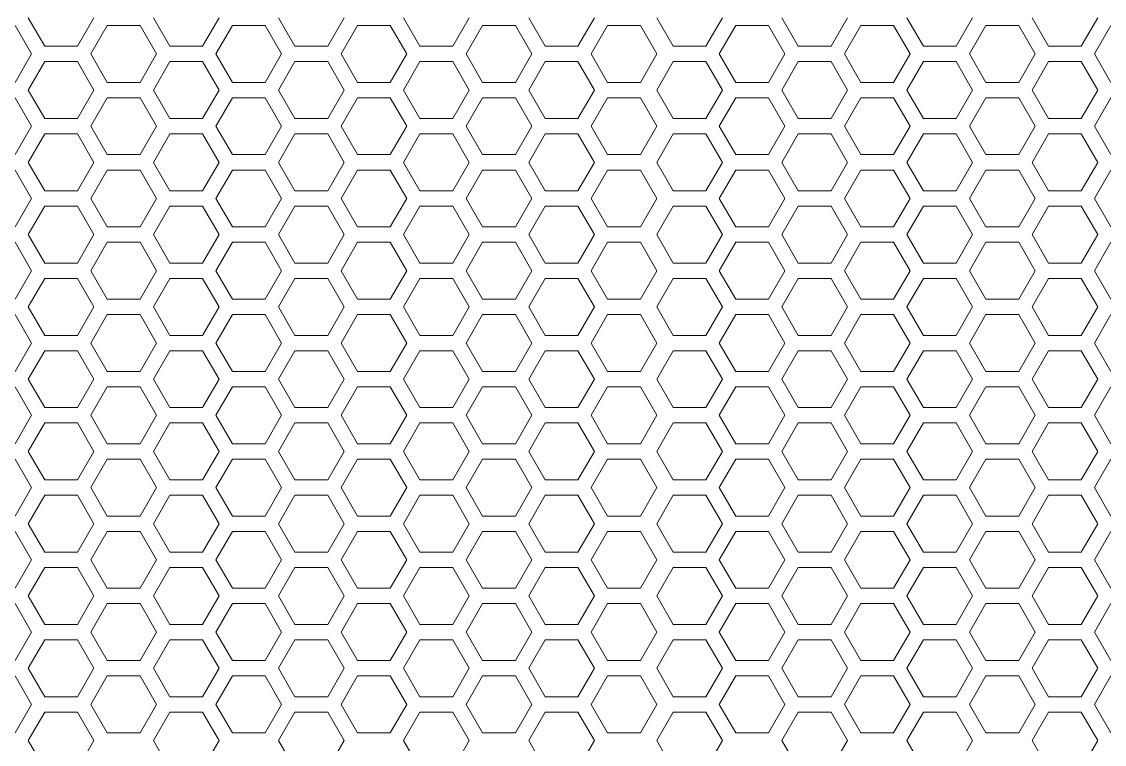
# Model space of a CAD drawing. Header units: millimetres. Extents: x 0 to 140, y -17 to 195.
# Drawn here: x 60.25 to 69.23, y 124.99 to 130.98 of the extents above; entities that cross this region are included whole.
import ezdxf

# ---------------------------------------------------------------- set-up
doc = ezdxf.new("R2010")
doc.units = ezdxf.units.MM
doc.layers.add('4203-42785_1_0', color=7, linetype='Continuous')

# ---------------------------------------------------------------- blocks, each defined once
blk = doc.blocks.new('a')
at = {"layer": '4203-42785_1_0', "color": 0, "linetype": 'ByBlock', "lineweight": 9}
for p, q in [((1506.8194, 446.774), (1506.9262, 446.5892)), ((1507.1396, 446.5892), (1507.2464, 446.774)), ((1507.6327, 446.774), (1507.7395, 446.5892)), ((1507.9529, 446.5892), (1508.0596, 446.774)), ((1508.446, 446.774), (1508.5527, 446.5892)), ((1508.7661, 446.5892), (1508.8728, 446.774)), ((1509.2593, 446.774), (1509.366, 446.5892)), ((1509.5794, 446.5892), (1509.6862, 446.774)), ((1512.5124, 446.774), (1512.6191, 446.5892)), ((1512.8325, 446.5892), (1512.9393, 446.774)), ((1513.3256, 446.774), (1513.4323, 446.5892)), ((1513.6457, 446.5892), (1513.7524, 446.774)), ((1514.1389, 446.774), (1514.2456, 446.5892)), ((1514.459, 446.5892), (1514.5657, 446.774)), ((1514.9521, 446.774), (1515.0588, 446.5892)), ((1515.2723, 446.5892), (1515.379, 446.774)), ((1515.7654, 446.774), (1515.8721, 446.5892)), ((1516.0855, 446.5892), (1516.1923, 446.774)), ((1507.3328, 446.7241), (1507.2261, 446.5393)), ((1507.5463, 446.7241), (1507.3328, 446.7241)), ((1507.653, 446.5393), (1507.5463, 446.7241)), ((1508.1461, 446.7241), (1508.0394, 446.5393)), ((1508.3595, 446.7241), (1508.1461, 446.7241)), ((1508.4662, 446.5393), (1508.3595, 446.7241)), ((1508.9594, 446.7241), (1508.8527, 446.5393)), ((1509.1728, 446.7241), (1508.9594, 446.7241)), ((1509.2795, 446.5393), (1509.1728, 446.7241)), ((1509.7726, 446.7241), (1509.6659, 446.5393)), ((1512.5326, 446.5393), (1512.4259, 446.7241)), ((1513.0257, 446.7241), (1512.919, 446.5393)), ((1513.2391, 446.7241), (1513.0257, 446.7241)), ((1513.3458, 446.5393), (1513.2391, 446.7241)), ((1513.8389, 446.7241), (1513.7322, 446.5393)), ((1514.0523, 446.7241), (1513.8389, 446.7241)), ((1514.1591, 446.5393), (1514.0523, 446.7241)), ((1514.6522, 446.7241), (1514.5455, 446.5393)), ((1514.8656, 446.7241), (1514.6522, 446.7241)), ((1514.9724, 446.5393), (1514.8656, 446.7241)), ((1515.4655, 446.7241), (1515.3587, 446.5393)), ((1515.6789, 446.7241), (1515.4655, 446.7241)), ((1515.7856, 446.5393), (1515.6789, 446.7241)), ((1516.2788, 446.7241), (1516.1721, 446.5393)), ((1516.4922, 446.7241), (1516.2788, 446.7241)), ((1516.5989, 446.5393), (1516.4922, 446.7241)), ((1506.9262, 446.5892), (1507.1396, 446.5892)), ((1507.2261, 446.5393), (1507.3328, 446.3544)), ((1507.5463, 446.3544), (1507.653, 446.5393)), ((1507.7395, 446.5892), (1507.9529, 446.5892)), ((1508.0394, 446.5393), (1508.1461, 446.3544)), ((1508.3595, 446.3544), (1508.4662, 446.5393)), ((1508.5527, 446.5892), (1508.7661, 446.5892)), ((1508.8527, 446.5393), (1508.9594, 446.3544)), ((1509.1728, 446.3544), (1509.2795, 446.5393)), ((1509.366, 446.5892), (1509.5794, 446.5892)), ((1509.6659, 446.5393), (1509.7726, 446.3544)), ((1512.4259, 446.3544), (1512.5326, 446.5393)), ((1512.6191, 446.5892), (1512.8325, 446.5892)), ((1512.919, 446.5393), (1513.0257, 446.3544)), ((1513.2391, 446.3544), (1513.3458, 446.5393)), ((1513.4323, 446.5892), (1513.6457, 446.5892)), ((1513.7322, 446.5393), (1513.8389, 446.3544)), ((1514.0523, 446.3544), (1514.1591, 446.5393)), ((1514.2456, 446.5892), (1514.459, 446.5892)), ((1514.5455, 446.5393), (1514.6522, 446.3544)), ((1514.8656, 446.3544), (1514.9724, 446.5393)), ((1515.0588, 446.5892), (1515.2723, 446.5892)), ((1515.3587, 446.5393), (1515.4655, 446.3544)), ((1515.6789, 446.3544), (1515.7856, 446.5393)), ((1515.8721, 446.5892), (1516.0855, 446.5892)), ((1516.1721, 446.5393), (1516.2788, 446.3544)), ((1516.4922, 446.3544), (1516.5989, 446.5393)), ((1506.9262, 446.4894), (1506.8194, 446.3045)), ((1507.1396, 446.4894), (1506.9262, 446.4894)), ((1507.2464, 446.3045), (1507.1396, 446.4894)), ((1507.7395, 446.4894), (1507.6327, 446.3045)), ((1507.9529, 446.4894), (1507.7395, 446.4894)), ((1508.0596, 446.3045), (1507.9529, 446.4894)), ((1508.5527, 446.4894), (1508.446, 446.3045)), ((1508.7661, 446.4894), (1508.5527, 446.4894)), ((1508.8728, 446.3045), (1508.7661, 446.4894)), ((1509.366, 446.4894), (1509.2593, 446.3045)), ((1509.5794, 446.4894), (1509.366, 446.4894)), ((1509.6862, 446.3045), (1509.5794, 446.4894)), ((1512.6191, 446.4894), (1512.5124, 446.3045)), ((1512.8325, 446.4894), (1512.6191, 446.4894)), ((1512.9393, 446.3045), (1512.8325, 446.4894)), ((1513.4323, 446.4894), (1513.3256, 446.3045)), ((1513.6457, 446.4894), (1513.4323, 446.4894)), ((1513.7524, 446.3045), (1513.6457, 446.4894)), ((1514.2456, 446.4894), (1514.1389, 446.3045)), ((1514.459, 446.4894), (1514.2456, 446.4894)), ((1514.5657, 446.3045), (1514.459, 446.4894)), ((1515.0588, 446.4894), (1514.9521, 446.3045)), ((1515.2723, 446.4894), (1515.0588, 446.4894)), ((1515.379, 446.3045), (1515.2723, 446.4894)), ((1515.8721, 446.4894), (1515.7654, 446.3045)), ((1516.0855, 446.4894), (1515.8721, 446.4894)), ((1516.1923, 446.3045), (1516.0855, 446.4894)), ((1507.3328, 446.3544), (1507.5463, 446.3544)), ((1508.1461, 446.3544), (1508.3595, 446.3544)), ((1508.9594, 446.3544), (1509.1728, 446.3544)), ((1513.0257, 446.3544), (1513.2391, 446.3544)), ((1513.8389, 446.3544), (1514.0523, 446.3544)), ((1514.6522, 446.3544), (1514.8656, 446.3544)), ((1515.4655, 446.3544), (1515.6789, 446.3544)), ((1516.2788, 446.3544), (1516.4922, 446.3544)), ((1506.8194, 446.3045), (1506.9262, 446.1196)), ((1507.1396, 446.1196), (1507.2464, 446.3045)), ((1507.6327, 446.3045), (1507.7395, 446.1196)), ((1507.9529, 446.1196), (1508.0596, 446.3045)), ((1508.446, 446.3045), (1508.5527, 446.1196)), ((1508.7661, 446.1196), (1508.8728, 446.3045)), ((1509.2593, 446.3045), (1509.366, 446.1196)), ((1509.5794, 446.1196), (1509.6862, 446.3045)), ((1512.5124, 446.3045), (1512.6191, 446.1196)), ((1512.8325, 446.1196), (1512.9393, 446.3045)), ((1513.3256, 446.3045), (1513.4323, 446.1196)), ((1513.6457, 446.1196), (1513.7524, 446.3045)), ((1514.1389, 446.3045), (1514.2456, 446.1196)), ((1514.459, 446.1196), (1514.5657, 446.3045)), ((1514.9521, 446.3045), (1515.0588, 446.1196)), ((1515.2723, 446.1196), (1515.379, 446.3045)), ((1515.7654, 446.3045), (1515.8721, 446.1196)), ((1516.0855, 446.1196), (1516.1923, 446.3045)), ((1507.3328, 446.2546), (1507.2261, 446.0697)), ((1507.5463, 446.2546), (1507.3328, 446.2546)), ((1507.653, 446.0697), (1507.5463, 446.2546)), ((1508.1461, 446.2546), (1508.0394, 446.0697)), ((1508.3595, 446.2546), (1508.1461, 446.2546)), ((1508.4662, 446.0697), (1508.3595, 446.2546)), ((1508.9594, 446.2546), (1508.8527, 446.0697)), ((1509.1728, 446.2546), (1508.9594, 446.2546)), ((1509.2795, 446.0697), (1509.1728, 446.2546)), ((1509.7726, 446.2546), (1509.6659, 446.0697)), ((1512.5326, 446.0697), (1512.4259, 446.2546)), ((1513.0257, 446.2546), (1512.919, 446.0697)), ((1513.2391, 446.2546), (1513.0257, 446.2546)), ((1513.3458, 446.0697), (1513.2391, 446.2546)), ((1513.8389, 446.2546), (1513.7322, 446.0697)), ((1514.0523, 446.2546), (1513.8389, 446.2546)), ((1514.1591, 446.0697), (1514.0523, 446.2546)), ((1514.6522, 446.2546), (1514.5455, 446.0697)), ((1514.8656, 446.2546), (1514.6522, 446.2546)), ((1514.9724, 446.0697), (1514.8656, 446.2546)), ((1515.4655, 446.2546), (1515.3587, 446.0697)), ((1515.6789, 446.2546), (1515.4655, 446.2546)), ((1515.7856, 446.0697), (1515.6789, 446.2546)), ((1516.2788, 446.2546), (1516.1721, 446.0697)), ((1516.4922, 446.2546), (1516.2788, 446.2546)), ((1516.5989, 446.0697), (1516.4922, 446.2546)), ((1506.9262, 446.1196), (1507.1396, 446.1196)), ((1507.7395, 446.1196), (1507.9529, 446.1196)), ((1508.5527, 446.1196), (1508.7661, 446.1196)), ((1509.366, 446.1196), (1509.5794, 446.1196)), ((1512.6191, 446.1196), (1512.8325, 446.1196)), ((1513.4323, 446.1196), (1513.6457, 446.1196)), ((1514.2456, 446.1196), (1514.459, 446.1196)), ((1515.0588, 446.1196), (1515.2723, 446.1196)), ((1515.8721, 446.1196), (1516.0855, 446.1196)), ((1507.2261, 446.0697), (1507.3328, 445.8849)), ((1507.5463, 445.8849), (1507.653, 446.0697)), ((1508.0394, 446.0697), (1508.1461, 445.8849)), ((1508.3595, 445.8849), (1508.4662, 446.0697)), ((1508.8527, 446.0697), (1508.9594, 445.8849)), ((1509.1728, 445.8849), (1509.2795, 446.0697)), ((1509.6659, 446.0697), (1509.7726, 445.8849)), ((1512.4259, 445.8849), (1512.5326, 446.0697)), ((1512.919, 446.0697), (1513.0257, 445.8849)), ((1513.2391, 445.8849), (1513.3458, 446.0697)), ((1513.7322, 446.0697), (1513.8389, 445.8849)), ((1514.0523, 445.8849), (1514.1591, 446.0697)), ((1514.5455, 446.0697), (1514.6522, 445.8849)), ((1514.8656, 445.8849), (1514.9724, 446.0697)), ((1515.3587, 446.0697), (1515.4655, 445.8849)), ((1515.6789, 445.8849), (1515.7856, 446.0697)), ((1516.1721, 446.0697), (1516.2788, 445.8849)), ((1516.4922, 445.8849), (1516.5989, 446.0697)), ((1506.9262, 446.0198), (1506.8194, 445.8349)), ((1507.1396, 446.0198), (1506.9262, 446.0198)), ((1507.2464, 445.8349), (1507.1396, 446.0198)), ((1507.7395, 446.0198), (1507.6327, 445.8349)), ((1507.9529, 446.0198), (1507.7395, 446.0198)), ((1508.0596, 445.8349), (1507.9529, 446.0198)), ((1508.5527, 446.0198), (1508.446, 445.8349)), ((1508.7661, 446.0198), (1508.5527, 446.0198)), ((1508.8728, 445.8349), (1508.7661, 446.0198)), ((1509.366, 446.0198), (1509.2593, 445.8349)), ((1509.5794, 446.0198), (1509.366, 446.0198)), ((1509.6862, 445.8349), (1509.5794, 446.0198)), ((1512.6191, 446.0198), (1512.5124, 445.8349)), ((1512.8325, 446.0198), (1512.6191, 446.0198)), ((1512.9393, 445.8349), (1512.8325, 446.0198)), ((1513.4323, 446.0198), (1513.3256, 445.8349)), ((1513.6457, 446.0198), (1513.4323, 446.0198)), ((1513.7524, 445.8349), (1513.6457, 446.0198)), ((1514.2456, 446.0198), (1514.1389, 445.8349)), ((1514.459, 446.0198), (1514.2456, 446.0198)), ((1514.5657, 445.8349), (1514.459, 446.0198)), ((1515.0588, 446.0198), (1514.9521, 445.8349)), ((1515.2723, 446.0198), (1515.0588, 446.0198)), ((1515.379, 445.8349), (1515.2723, 446.0198)), ((1515.8721, 446.0198), (1515.7654, 445.8349)), ((1516.0855, 446.0198), (1515.8721, 446.0198)), ((1516.1923, 445.8349), (1516.0855, 446.0198)), ((1506.8194, 445.8349), (1506.9262, 445.6501)), ((1507.1396, 445.6501), (1507.2464, 445.8349)), ((1507.3328, 445.8849), (1507.5463, 445.8849)), ((1507.6327, 445.8349), (1507.7395, 445.6501)), ((1507.9529, 445.6501), (1508.0596, 445.8349)), ((1508.1461, 445.8849), (1508.3595, 445.8849)), ((1508.446, 445.8349), (1508.5527, 445.6501)), ((1508.7661, 445.6501), (1508.8728, 445.8349)), ((1508.9594, 445.8849), (1509.1728, 445.8849)), ((1509.2593, 445.8349), (1509.366, 445.6501)), ((1509.5794, 445.6501), (1509.6862, 445.8349)), ((1512.5124, 445.8349), (1512.6191, 445.6501)), ((1512.8325, 445.6501), (1512.9393, 445.8349)), ((1513.0257, 445.8849), (1513.2391, 445.8849)), ((1513.3256, 445.8349), (1513.4323, 445.6501)), ((1513.6457, 445.6501), (1513.7524, 445.8349)), ((1513.8389, 445.8849), (1514.0523, 445.8849)), ((1514.1389, 445.8349), (1514.2456, 445.6501)), ((1514.459, 445.6501), (1514.5657, 445.8349)), ((1514.6522, 445.8849), (1514.8656, 445.8849)), ((1514.9521, 445.8349), (1515.0588, 445.6501)), ((1515.2723, 445.6501), (1515.379, 445.8349)), ((1515.4655, 445.8849), (1515.6789, 445.8849)), ((1515.7654, 445.8349), (1515.8721, 445.6501)), ((1516.0855, 445.6501), (1516.1923, 445.8349)), ((1516.2788, 445.8849), (1516.4922, 445.8849)), ((1507.3328, 445.785), (1507.2261, 445.6002)), ((1507.5463, 445.785), (1507.3328, 445.785)), ((1507.653, 445.6002), (1507.5463, 445.785)), ((1508.1461, 445.785), (1508.0394, 445.6002)), ((1508.3595, 445.785), (1508.1461, 445.785)), ((1508.4662, 445.6002), (1508.3595, 445.785)), ((1508.9594, 445.785), (1508.8527, 445.6002)), ((1509.1728, 445.785), (1508.9594, 445.785)), ((1509.2795, 445.6002), (1509.1728, 445.785)), ((1509.7726, 445.785), (1509.6659, 445.6002)), ((1512.5326, 445.6002), (1512.4259, 445.785)), ((1513.0257, 445.785), (1512.919, 445.6002)), ((1513.2391, 445.785), (1513.0257, 445.785)), ((1513.3458, 445.6002), (1513.2391, 445.785)), ((1513.8389, 445.785), (1513.7322, 445.6002)), ((1514.0523, 445.785), (1513.8389, 445.785)), ((1514.1591, 445.6002), (1514.0523, 445.785)), ((1514.6522, 445.785), (1514.5455, 445.6002)), ((1514.8656, 445.785), (1514.6522, 445.785)), ((1514.9724, 445.6002), (1514.8656, 445.785)), ((1515.4655, 445.785), (1515.3587, 445.6002)), ((1515.6789, 445.785), (1515.4655, 445.785)), ((1515.7856, 445.6002), (1515.6789, 445.785)), ((1516.2788, 445.785), (1516.1721, 445.6002)), ((1516.4922, 445.785), (1516.2788, 445.785)), ((1516.5989, 445.6002), (1516.4922, 445.785)), ((1506.9262, 445.6501), (1507.1396, 445.6501)), ((1507.7395, 445.6501), (1507.9529, 445.6501)), ((1508.5527, 445.6501), (1508.7661, 445.6501)), ((1509.366, 445.6501), (1509.5794, 445.6501)), ((1512.6191, 445.6501), (1512.8325, 445.6501)), ((1513.4323, 445.6501), (1513.6457, 445.6501)), ((1514.2456, 445.6501), (1514.459, 445.6501)), ((1515.0588, 445.6501), (1515.2723, 445.6501)), ((1515.8721, 445.6501), (1516.0855, 445.6501)), ((1507.2261, 445.6002), (1507.3328, 445.4153)), ((1507.5463, 445.4153), (1507.653, 445.6002)), ((1508.0394, 445.6002), (1508.1461, 445.4153)), ((1508.3595, 445.4153), (1508.4662, 445.6002)), ((1508.8527, 445.6002), (1508.9594, 445.4153)), ((1509.1728, 445.4153), (1509.2795, 445.6002)), ((1509.6659, 445.6002), (1509.7726, 445.4153)), ((1512.4259, 445.4153), (1512.5326, 445.6002)), ((1512.919, 445.6002), (1513.0257, 445.4153)), ((1513.2391, 445.4153), (1513.3458, 445.6002)), ((1513.7322, 445.6002), (1513.8389, 445.4153)), ((1514.0523, 445.4153), (1514.1591, 445.6002)), ((1514.5455, 445.6002), (1514.6522, 445.4153)), ((1514.8656, 445.4153), (1514.9724, 445.6002)), ((1515.3587, 445.6002), (1515.4655, 445.4153)), ((1515.6789, 445.4153), (1515.7856, 445.6002)), ((1516.1721, 445.6002), (1516.2788, 445.4153)), ((1516.4922, 445.4153), (1516.5989, 445.6002)), ((1506.9262, 445.5503), (1506.8194, 445.3654)), ((1507.1396, 445.5503), (1506.9262, 445.5503)), ((1507.2464, 445.3654), (1507.1396, 445.5503)), ((1507.7395, 445.5503), (1507.6327, 445.3654)), ((1507.9529, 445.5503), (1507.7395, 445.5503)), ((1508.0596, 445.3654), (1507.9529, 445.5503)), ((1508.5527, 445.5503), (1508.446, 445.3654)), ((1508.7661, 445.5503), (1508.5527, 445.5503)), ((1508.8728, 445.3654), (1508.7661, 445.5503)), ((1509.366, 445.5503), (1509.2593, 445.3654)), ((1509.5794, 445.5503), (1509.366, 445.5503)), ((1509.6862, 445.3654), (1509.5794, 445.5503)), ((1512.6191, 445.5503), (1512.5124, 445.3654)), ((1512.8325, 445.5503), (1512.6191, 445.5503)), ((1512.9393, 445.3654), (1512.8325, 445.5503)), ((1513.4323, 445.5503), (1513.3256, 445.3654)), ((1513.6457, 445.5503), (1513.4323, 445.5503)), ((1513.7524, 445.3654), (1513.6457, 445.5503)), ((1514.2456, 445.5503), (1514.1389, 445.3654)), ((1514.459, 445.5503), (1514.2456, 445.5503)), ((1514.5657, 445.3654), (1514.459, 445.5503)), ((1515.0588, 445.5503), (1514.9521, 445.3654)), ((1515.2723, 445.5503), (1515.0588, 445.5503)), ((1515.379, 445.3654), (1515.2723, 445.5503)), ((1515.8721, 445.5503), (1515.7654, 445.3654)), ((1516.0855, 445.5503), (1515.8721, 445.5503)), ((1516.1923, 445.3654), (1516.0855, 445.5503)), ((1507.3328, 445.4153), (1507.5463, 445.4153)), ((1508.1461, 445.4153), (1508.3595, 445.4153)), ((1508.9594, 445.4153), (1509.1728, 445.4153)), ((1513.0257, 445.4153), (1513.2391, 445.4153)), ((1513.8389, 445.4153), (1514.0523, 445.4153)), ((1514.6522, 445.4153), (1514.8656, 445.4153)), ((1515.4655, 445.4153), (1515.6789, 445.4153)), ((1516.2788, 445.4153), (1516.4922, 445.4153)), ((1506.8194, 445.3654), (1506.9262, 445.1805)), ((1507.1396, 445.1805), (1507.2464, 445.3654)), ((1507.6327, 445.3654), (1507.7395, 445.1805)), ((1507.9529, 445.1805), (1508.0596, 445.3654)), ((1508.446, 445.3654), (1508.5527, 445.1805)), ((1508.7661, 445.1805), (1508.8728, 445.3654)), ((1509.2593, 445.3654), (1509.366, 445.1805)), ((1509.5794, 445.1805), (1509.6862, 445.3654)), ((1512.5124, 445.3654), (1512.6191, 445.1805)), ((1512.8325, 445.1805), (1512.9393, 445.3654)), ((1513.3256, 445.3654), (1513.4323, 445.1805)), ((1513.6457, 445.1805), (1513.7524, 445.3654)), ((1514.1389, 445.3654), (1514.2456, 445.1805)), ((1514.459, 445.1805), (1514.5657, 445.3654)), ((1514.9521, 445.3654), (1515.0588, 445.1805)), ((1515.2723, 445.1805), (1515.379, 445.3654)), ((1515.7654, 445.3654), (1515.8721, 445.1805)), ((1516.0855, 445.1805), (1516.1923, 445.3654)), ((1507.3328, 445.3155), (1507.2261, 445.1306)), ((1507.5463, 445.3155), (1507.3328, 445.3155)), ((1507.653, 445.1306), (1507.5463, 445.3155)), ((1508.1461, 445.3155), (1508.0394, 445.1306)), ((1508.3595, 445.3155), (1508.1461, 445.3155)), ((1508.4662, 445.1306), (1508.3595, 445.3155)), ((1508.9594, 445.3155), (1508.8527, 445.1306)), ((1509.1728, 445.3155), (1508.9594, 445.3155)), ((1509.2795, 445.1306), (1509.1728, 445.3155)), ((1509.7726, 445.3155), (1509.6659, 445.1306)), ((1512.5326, 445.1306), (1512.4259, 445.3155)), ((1513.0257, 445.3155), (1512.919, 445.1306)), ((1513.2391, 445.3155), (1513.0257, 445.3155)), ((1513.3458, 445.1306), (1513.2391, 445.3155)), ((1513.8389, 445.3155), (1513.7322, 445.1306)), ((1514.0523, 445.3155), (1513.8389, 445.3155)), ((1514.1591, 445.1306), (1514.0523, 445.3155)), ((1514.6522, 445.3155), (1514.5455, 445.1306)), ((1514.8656, 445.3155), (1514.6522, 445.3155)), ((1514.9724, 445.1306), (1514.8656, 445.3155)), ((1515.4655, 445.3155), (1515.3587, 445.1306)), ((1515.6789, 445.3155), (1515.4655, 445.3155)), ((1515.7856, 445.1306), (1515.6789, 445.3155)), ((1516.2788, 445.3155), (1516.1721, 445.1306)), ((1516.4922, 445.3155), (1516.2788, 445.3155)), ((1516.5989, 445.1306), (1516.4922, 445.3155)), ((1506.9262, 445.1805), (1507.1396, 445.1805)), ((1507.2261, 445.1306), (1507.3328, 444.9458)), ((1507.5463, 444.9458), (1507.653, 445.1306)), ((1507.7395, 445.1805), (1507.9529, 445.1805)), ((1508.0394, 445.1306), (1508.1461, 444.9458)), ((1508.3595, 444.9458), (1508.4662, 445.1306)), ((1508.5527, 445.1805), (1508.7661, 445.1805)), ((1508.8527, 445.1306), (1508.9594, 444.9458)), ((1509.1728, 444.9458), (1509.2795, 445.1306)), ((1509.366, 445.1805), (1509.5794, 445.1805)), ((1509.6659, 445.1306), (1509.7726, 444.9458)), ((1512.4259, 444.9458), (1512.5326, 445.1306)), ((1512.6191, 445.1805), (1512.8325, 445.1805)), ((1512.919, 445.1306), (1513.0257, 444.9458)), ((1513.2391, 444.9458), (1513.3458, 445.1306)), ((1513.4323, 445.1805), (1513.6457, 445.1805)), ((1513.7322, 445.1306), (1513.8389, 444.9458)), ((1514.0523, 444.9458), (1514.1591, 445.1306)), ((1514.2456, 445.1805), (1514.459, 445.1805)), ((1514.5455, 445.1306), (1514.6522, 444.9458)), ((1514.8656, 444.9458), (1514.9724, 445.1306)), ((1515.0588, 445.1805), (1515.2723, 445.1805)), ((1515.3587, 445.1306), (1515.4655, 444.9458)), ((1515.6789, 444.9458), (1515.7856, 445.1306)), ((1515.8721, 445.1805), (1516.0855, 445.1805)), ((1516.1721, 445.1306), (1516.2788, 444.9458)), ((1516.4922, 444.9458), (1516.5989, 445.1306)), ((1506.9262, 445.0807), (1506.8194, 444.8959)), ((1507.1396, 445.0807), (1506.9262, 445.0807)), ((1507.2464, 444.8959), (1507.1396, 445.0807)), ((1507.7395, 445.0807), (1507.6327, 444.8959)), ((1507.9529, 445.0807), (1507.7395, 445.0807)), ((1508.0596, 444.8959), (1507.9529, 445.0807)), ((1508.5527, 445.0807), (1508.446, 444.8959)), ((1508.7661, 445.0807), (1508.5527, 445.0807)), ((1508.8728, 444.8959), (1508.7661, 445.0807)), ((1509.366, 445.0807), (1509.2593, 444.8959)), ((1509.5794, 445.0807), (1509.366, 445.0807)), ((1509.6862, 444.8959), (1509.5794, 445.0807)), ((1512.6191, 445.0807), (1512.5124, 444.8959)), ((1512.8325, 445.0807), (1512.6191, 445.0807)), ((1512.9393, 444.8959), (1512.8325, 445.0807)), ((1513.4323, 445.0807), (1513.3256, 444.8959)), ((1513.6457, 445.0807), (1513.4323, 445.0807)), ((1513.7524, 444.8959), (1513.6457, 445.0807)), ((1514.2456, 445.0807), (1514.1389, 444.8959)), ((1514.459, 445.0807), (1514.2456, 445.0807)), ((1514.5657, 444.8959), (1514.459, 445.0807)), ((1515.0588, 445.0807), (1514.9521, 444.8959)), ((1515.2723, 445.0807), (1515.0588, 445.0807)), ((1515.379, 444.8959), (1515.2723, 445.0807)), ((1515.8721, 445.0807), (1515.7654, 444.8959)), ((1516.0855, 445.0807), (1515.8721, 445.0807)), ((1516.1923, 444.8959), (1516.0855, 445.0807)), ((1507.3328, 444.9458), (1507.5463, 444.9458)), ((1508.1461, 444.9458), (1508.3595, 444.9458)), ((1508.9594, 444.9458), (1509.1728, 444.9458)), ((1513.0257, 444.9458), (1513.2391, 444.9458)), ((1513.8389, 444.9458), (1514.0523, 444.9458)), ((1514.6522, 444.9458), (1514.8656, 444.9458)), ((1515.4655, 444.9458), (1515.6789, 444.9458)), ((1516.2788, 444.9458), (1516.4922, 444.9458)), ((1506.8194, 444.8959), (1506.9262, 444.711)), ((1507.1396, 444.711), (1507.2464, 444.8959)), ((1507.6327, 444.8959), (1507.7395, 444.711)), ((1507.9529, 444.711), (1508.0596, 444.8959)), ((1508.446, 444.8959), (1508.5527, 444.711)), ((1508.7661, 444.711), (1508.8728, 444.8959)), ((1509.2593, 444.8959), (1509.366, 444.711)), ((1509.5794, 444.711), (1509.6862, 444.8959)), ((1512.5124, 444.8959), (1512.6191, 444.711)), ((1512.8325, 444.711), (1512.9393, 444.8959)), ((1513.3256, 444.8959), (1513.4323, 444.711)), ((1513.6457, 444.711), (1513.7524, 444.8959)), ((1514.1389, 444.8959), (1514.2456, 444.711)), ((1514.459, 444.711), (1514.5657, 444.8959)), ((1514.9521, 444.8959), (1515.0588, 444.711)), ((1515.2723, 444.711), (1515.379, 444.8959)), ((1515.7654, 444.8959), (1515.8721, 444.711)), ((1516.0855, 444.711), (1516.1923, 444.8959)), ((1507.3328, 444.846), (1507.2261, 444.6611)), ((1507.5463, 444.846), (1507.3328, 444.846)), ((1507.653, 444.6611), (1507.5463, 444.846)), ((1508.1461, 444.846), (1508.0394, 444.6611)), ((1508.3595, 444.846), (1508.1461, 444.846)), ((1508.4662, 444.6611), (1508.3595, 444.846)), ((1508.9594, 444.846), (1508.8527, 444.6611)), ((1509.1728, 444.846), (1508.9594, 444.846)), ((1509.2795, 444.6611), (1509.1728, 444.846)), ((1509.7726, 444.846), (1509.6659, 444.6611)), ((1512.5326, 444.6611), (1512.4259, 444.846)), ((1513.0257, 444.846), (1512.919, 444.6611)), ((1513.2391, 444.846), (1513.0257, 444.846)), ((1513.3458, 444.6611), (1513.2391, 444.846)), ((1513.8389, 444.846), (1513.7322, 444.6611)), ((1514.0523, 444.846), (1513.8389, 444.846)), ((1514.1591, 444.6611), (1514.0523, 444.846)), ((1514.6522, 444.846), (1514.5455, 444.6611)), ((1514.8656, 444.846), (1514.6522, 444.846)), ((1514.9724, 444.6611), (1514.8656, 444.846)), ((1515.4655, 444.846), (1515.3587, 444.6611)), ((1515.6789, 444.846), (1515.4655, 444.846)), ((1515.7856, 444.6611), (1515.6789, 444.846)), ((1516.2788, 444.846), (1516.1721, 444.6611)), ((1516.4922, 444.846), (1516.2788, 444.846)), ((1516.5989, 444.6611), (1516.4922, 444.846)), ((1506.9262, 444.711), (1507.1396, 444.711)), ((1507.7395, 444.711), (1507.9529, 444.711)), ((1508.5527, 444.711), (1508.7661, 444.711)), ((1509.366, 444.711), (1509.5794, 444.711)), ((1512.6191, 444.711), (1512.8325, 444.711)), ((1513.4323, 444.711), (1513.6457, 444.711)), ((1514.2456, 444.711), (1514.459, 444.711)), ((1515.0588, 444.711), (1515.2723, 444.711)), ((1515.8721, 444.711), (1516.0855, 444.711)), ((1507.2261, 444.6611), (1507.3328, 444.4762)), ((1507.5463, 444.4762), (1507.653, 444.6611)), ((1508.0394, 444.6611), (1508.1461, 444.4762)), ((1508.3595, 444.4762), (1508.4662, 444.6611)), ((1508.8527, 444.6611), (1508.9594, 444.4762)), ((1509.1728, 444.4762), (1509.2795, 444.6611)), ((1509.6659, 444.6611), (1509.7726, 444.4762)), ((1512.4259, 444.4762), (1512.5326, 444.6611)), ((1512.919, 444.6611), (1513.0257, 444.4762)), ((1513.2391, 444.4762), (1513.3458, 444.6611)), ((1513.7322, 444.6611), (1513.8389, 444.4762)), ((1514.0523, 444.4762), (1514.1591, 444.6611)), ((1514.5455, 444.6611), (1514.6522, 444.4762)), ((1514.8656, 444.4762), (1514.9724, 444.6611)), ((1515.3587, 444.6611), (1515.4655, 444.4762)), ((1515.6789, 444.4762), (1515.7856, 444.6611)), ((1516.1721, 444.6611), (1516.2788, 444.4762)), ((1516.4922, 444.4762), (1516.5989, 444.6611)), ((1506.9262, 444.6112), (1506.8194, 444.4263)), ((1507.1396, 444.6112), (1506.9262, 444.6112)), ((1507.2464, 444.4263), (1507.1396, 444.6112)), ((1507.7395, 444.6112), (1507.6327, 444.4263)), ((1507.9529, 444.6112), (1507.7395, 444.6112)), ((1508.0596, 444.4263), (1507.9529, 444.6112)), ((1508.5527, 444.6112), (1508.446, 444.4263)), ((1508.7661, 444.6112), (1508.5527, 444.6112)), ((1508.8728, 444.4263), (1508.7661, 444.6112)), ((1509.366, 444.6112), (1509.2593, 444.4263)), ((1509.5794, 444.6112), (1509.366, 444.6112)), ((1509.6862, 444.4263), (1509.5794, 444.6112)), ((1512.6191, 444.6112), (1512.5124, 444.4263)), ((1512.8325, 444.6112), (1512.6191, 444.6112)), ((1512.9393, 444.4263), (1512.8325, 444.6112)), ((1513.4323, 444.6112), (1513.3256, 444.4263)), ((1513.6457, 444.6112), (1513.4323, 444.6112)), ((1513.7524, 444.4263), (1513.6457, 444.6112)), ((1514.2456, 444.6112), (1514.1389, 444.4263)), ((1514.459, 444.6112), (1514.2456, 444.6112)), ((1514.5657, 444.4263), (1514.459, 444.6112)), ((1515.0588, 444.6112), (1514.9521, 444.4263)), ((1515.2723, 444.6112), (1515.0588, 444.6112)), ((1515.379, 444.4263), (1515.2723, 444.6112)), ((1515.8721, 444.6112), (1515.7654, 444.4263)), ((1516.0855, 444.6112), (1515.8721, 444.6112)), ((1516.1923, 444.4263), (1516.0855, 444.6112)), ((1506.8194, 444.4263), (1506.9262, 444.2415)), ((1507.1396, 444.2415), (1507.2464, 444.4263)), ((1507.3328, 444.4762), (1507.5463, 444.4762)), ((1507.6327, 444.4263), (1507.7395, 444.2415)), ((1507.9529, 444.2415), (1508.0596, 444.4263)), ((1508.1461, 444.4762), (1508.3595, 444.4762)), ((1508.446, 444.4263), (1508.5527, 444.2415)), ((1508.7661, 444.2415), (1508.8728, 444.4263)), ((1508.9594, 444.4762), (1509.1728, 444.4762)), ((1509.2593, 444.4263), (1509.366, 444.2415)), ((1509.5794, 444.2415), (1509.6862, 444.4263)), ((1512.5124, 444.4263), (1512.6191, 444.2415)), ((1512.8325, 444.2415), (1512.9393, 444.4263)), ((1513.0257, 444.4762), (1513.2391, 444.4762)), ((1513.3256, 444.4263), (1513.4323, 444.2415)), ((1513.6457, 444.2415), (1513.7524, 444.4263)), ((1513.8389, 444.4762), (1514.0523, 444.4762)), ((1514.1389, 444.4263), (1514.2456, 444.2415)), ((1514.459, 444.2415), (1514.5657, 444.4263)), ((1514.6522, 444.4762), (1514.8656, 444.4762)), ((1514.9521, 444.4263), (1515.0588, 444.2415)), ((1515.2723, 444.2415), (1515.379, 444.4263)), ((1515.4655, 444.4762), (1515.6789, 444.4762)), ((1515.7654, 444.4263), (1515.8721, 444.2415)), ((1516.0855, 444.2415), (1516.1923, 444.4263)), ((1516.2788, 444.4762), (1516.4922, 444.4762)), ((1507.3328, 444.3764), (1507.2261, 444.1915)), ((1507.5463, 444.3764), (1507.3328, 444.3764)), ((1507.653, 444.1915), (1507.5463, 444.3764)), ((1508.1461, 444.3764), (1508.0394, 444.1915)), ((1508.3595, 444.3764), (1508.1461, 444.3764)), ((1508.4662, 444.1915), (1508.3595, 444.3764)), ((1508.9594, 444.3764), (1508.8527, 444.1915)), ((1509.1728, 444.3764), (1508.9594, 444.3764)), ((1509.2795, 444.1915), (1509.1728, 444.3764)), ((1509.7726, 444.3764), (1509.6659, 444.1915)), ((1512.5326, 444.1915), (1512.4259, 444.3764)), ((1513.0257, 444.3764), (1512.919, 444.1915)), ((1513.2391, 444.3764), (1513.0257, 444.3764)), ((1513.3458, 444.1915), (1513.2391, 444.3764)), ((1513.8389, 444.3764), (1513.7322, 444.1915)), ((1514.0523, 444.3764), (1513.8389, 444.3764)), ((1514.1591, 444.1915), (1514.0523, 444.3764)), ((1514.6522, 444.3764), (1514.5455, 444.1915)), ((1514.8656, 444.3764), (1514.6522, 444.3764)), ((1514.9724, 444.1915), (1514.8656, 444.3764)), ((1515.4655, 444.3764), (1515.3587, 444.1915)), ((1515.6789, 444.3764), (1515.4655, 444.3764)), ((1515.7856, 444.1915), (1515.6789, 444.3764)), ((1516.2788, 444.3764), (1516.1721, 444.1915)), ((1516.4922, 444.3764), (1516.2788, 444.3764)), ((1516.5989, 444.1915), (1516.4922, 444.3764)), ((1506.9262, 444.2415), (1507.1396, 444.2415)), ((1507.7395, 444.2415), (1507.9529, 444.2415)), ((1508.5527, 444.2415), (1508.7661, 444.2415)), ((1509.366, 444.2415), (1509.5794, 444.2415)), ((1512.6191, 444.2415), (1512.8325, 444.2415)), ((1513.4323, 444.2415), (1513.6457, 444.2415)), ((1514.2456, 444.2415), (1514.459, 444.2415)), ((1515.0588, 444.2415), (1515.2723, 444.2415)), ((1515.8721, 444.2415), (1516.0855, 444.2415)), ((1507.2261, 444.1915), (1507.3328, 444.0067)), ((1507.5463, 444.0067), (1507.653, 444.1915)), ((1508.0394, 444.1915), (1508.1461, 444.0067)), ((1508.3595, 444.0067), (1508.4662, 444.1915)), ((1508.8527, 444.1915), (1508.9594, 444.0067)), ((1509.1728, 444.0067), (1509.2795, 444.1915)), ((1509.6659, 444.1915), (1509.7726, 444.0067)), ((1512.4259, 444.0067), (1512.5326, 444.1915)), ((1512.919, 444.1915), (1513.0257, 444.0067)), ((1513.2391, 444.0067), (1513.3458, 444.1915)), ((1513.7322, 444.1915), (1513.8389, 444.0067)), ((1514.0523, 444.0067), (1514.1591, 444.1915)), ((1514.5455, 444.1915), (1514.6522, 444.0067)), ((1514.8656, 444.0067), (1514.9724, 444.1915)), ((1515.3587, 444.1915), (1515.4655, 444.0067)), ((1515.6789, 444.0067), (1515.7856, 444.1915)), ((1516.1721, 444.1915), (1516.2788, 444.0067)), ((1516.4922, 444.0067), (1516.5989, 444.1915)), ((1506.9262, 444.1416), (1506.8194, 443.9568)), ((1507.1396, 444.1416), (1506.9262, 444.1416)), ((1507.2464, 443.9568), (1507.1396, 444.1416)), ((1507.7395, 444.1416), (1507.6327, 443.9568)), ((1507.9529, 444.1416), (1507.7395, 444.1416)), ((1508.0596, 443.9568), (1507.9529, 444.1416)), ((1508.5527, 444.1416), (1508.446, 443.9568)), ((1508.7661, 444.1416), (1508.5527, 444.1416)), ((1508.8728, 443.9568), (1508.7661, 444.1416)), ((1509.366, 444.1416), (1509.2593, 443.9568)), ((1509.5794, 444.1416), (1509.366, 444.1416)), ((1509.6862, 443.9568), (1509.5794, 444.1416)), ((1512.6191, 444.1416), (1512.5124, 443.9568)), ((1512.8325, 444.1416), (1512.6191, 444.1416)), ((1512.9393, 443.9568), (1512.8325, 444.1416)), ((1513.4323, 444.1416), (1513.3256, 443.9568)), ((1513.6457, 444.1416), (1513.4323, 444.1416)), ((1513.7524, 443.9568), (1513.6457, 444.1416)), ((1514.2456, 444.1416), (1514.1389, 443.9568)), ((1514.459, 444.1416), (1514.2456, 444.1416)), ((1514.5657, 443.9568), (1514.459, 444.1416)), ((1515.0588, 444.1416), (1514.9521, 443.9568)), ((1515.2723, 444.1416), (1515.0588, 444.1416)), ((1515.379, 443.9568), (1515.2723, 444.1416)), ((1515.8721, 444.1416), (1515.7654, 443.9568)), ((1516.0855, 444.1416), (1515.8721, 444.1416)), ((1516.1923, 443.9568), (1516.0855, 444.1416)), ((1507.3328, 444.0067), (1507.5463, 444.0067)), ((1508.1461, 444.0067), (1508.3595, 444.0067)), ((1508.9594, 444.0067), (1509.1728, 444.0067)), ((1513.0257, 444.0067), (1513.2391, 444.0067)), ((1513.8389, 444.0067), (1514.0523, 444.0067)), ((1514.6522, 444.0067), (1514.8656, 444.0067)), ((1515.4655, 444.0067), (1515.6789, 444.0067)), ((1516.2788, 444.0067), (1516.4922, 444.0067)), ((1506.8194, 443.9568), (1506.9262, 443.7719)), ((1507.1396, 443.7719), (1507.2464, 443.9568)), ((1507.6327, 443.9568), (1507.7395, 443.7719)), ((1507.9529, 443.7719), (1508.0596, 443.9568)), ((1508.446, 443.9568), (1508.5527, 443.7719)), ((1508.7661, 443.7719), (1508.8728, 443.9568)), ((1509.2593, 443.9568), (1509.366, 443.7719)), ((1509.5794, 443.7719), (1509.6862, 443.9568)), ((1512.5124, 443.9568), (1512.6191, 443.7719)), ((1512.8325, 443.7719), (1512.9393, 443.9568)), ((1513.3256, 443.9568), (1513.4323, 443.7719)), ((1513.6457, 443.7719), (1513.7524, 443.9568)), ((1514.1389, 443.9568), (1514.2456, 443.7719)), ((1514.459, 443.7719), (1514.5657, 443.9568)), ((1514.9521, 443.9568), (1515.0588, 443.7719)), ((1515.2723, 443.7719), (1515.379, 443.9568)), ((1515.7654, 443.9568), (1515.8721, 443.7719)), ((1516.0855, 443.7719), (1516.1923, 443.9568)), ((1507.3328, 443.9069), (1507.2261, 443.722)), ((1507.5463, 443.9069), (1507.3328, 443.9069)), ((1507.653, 443.722), (1507.5463, 443.9069)), ((1508.1461, 443.9069), (1508.0394, 443.722)), ((1508.3595, 443.9069), (1508.1461, 443.9069)), ((1508.4662, 443.722), (1508.3595, 443.9069)), ((1508.9594, 443.9069), (1508.8527, 443.722)), ((1509.1728, 443.9069), (1508.9594, 443.9069)), ((1509.2795, 443.722), (1509.1728, 443.9069)), ((1509.7726, 443.9069), (1509.6659, 443.722)), ((1512.5326, 443.722), (1512.4259, 443.9069)), ((1513.0257, 443.9069), (1512.919, 443.722)), ((1513.2391, 443.9069), (1513.0257, 443.9069)), ((1513.3458, 443.722), (1513.2391, 443.9069)), ((1513.8389, 443.9069), (1513.7322, 443.722)), ((1514.0523, 443.9069), (1513.8389, 443.9069)), ((1514.1591, 443.722), (1514.0523, 443.9069)), ((1514.6522, 443.9069), (1514.5455, 443.722)), ((1514.8656, 443.9069), (1514.6522, 443.9069)), ((1514.9724, 443.722), (1514.8656, 443.9069)), ((1515.4655, 443.9069), (1515.3587, 443.722)), ((1515.6789, 443.9069), (1515.4655, 443.9069)), ((1515.7856, 443.722), (1515.6789, 443.9069)), ((1516.2788, 443.9069), (1516.1721, 443.722)), ((1516.4922, 443.9069), (1516.2788, 443.9069)), ((1516.5989, 443.722), (1516.4922, 443.9069)), ((1506.9262, 443.7719), (1507.1396, 443.7719)), ((1507.2261, 443.722), (1507.3328, 443.5371)), ((1507.5463, 443.5371), (1507.653, 443.722)), ((1507.7395, 443.7719), (1507.9529, 443.7719)), ((1508.0394, 443.722), (1508.1461, 443.5371)), ((1508.3595, 443.5371), (1508.4662, 443.722)), ((1508.5527, 443.7719), (1508.7661, 443.7719)), ((1508.8527, 443.722), (1508.9594, 443.5371)), ((1509.1728, 443.5371), (1509.2795, 443.722)), ((1509.366, 443.7719), (1509.5794, 443.7719)), ((1509.6659, 443.722), (1509.7726, 443.5371)), ((1512.4259, 443.5371), (1512.5326, 443.722)), ((1512.6191, 443.7719), (1512.8325, 443.7719)), ((1512.919, 443.722), (1513.0257, 443.5371)), ((1513.2391, 443.5371), (1513.3458, 443.722)), ((1513.4323, 443.7719), (1513.6457, 443.7719)), ((1513.7322, 443.722), (1513.8389, 443.5371)), ((1514.0523, 443.5371), (1514.1591, 443.722)), ((1514.2456, 443.7719), (1514.459, 443.7719)), ((1514.5455, 443.722), (1514.6522, 443.5371)), ((1514.8656, 443.5371), (1514.9724, 443.722)), ((1515.0588, 443.7719), (1515.2723, 443.7719)), ((1515.3587, 443.722), (1515.4655, 443.5371)), ((1515.6789, 443.5371), (1515.7856, 443.722)), ((1515.8721, 443.7719), (1516.0855, 443.7719)), ((1516.1721, 443.722), (1516.2788, 443.5371)), ((1516.4922, 443.5371), (1516.5989, 443.722)), ((1506.9262, 443.6721), (1506.8194, 443.4872)), ((1507.1396, 443.6721), (1506.9262, 443.6721)), ((1507.2464, 443.4872), (1507.1396, 443.6721)), ((1507.7395, 443.6721), (1507.6327, 443.4872)), ((1507.9529, 443.6721), (1507.7395, 443.6721)), ((1508.0596, 443.4872), (1507.9529, 443.6721)), ((1508.5527, 443.6721), (1508.446, 443.4872)), ((1508.7661, 443.6721), (1508.5527, 443.6721)), ((1508.8728, 443.4872), (1508.7661, 443.6721)), ((1509.366, 443.6721), (1509.2593, 443.4872)), ((1509.5794, 443.6721), (1509.366, 443.6721)), ((1509.6862, 443.4872), (1509.5794, 443.6721)), ((1512.6191, 443.6721), (1512.5124, 443.4872)), ((1512.8325, 443.6721), (1512.6191, 443.6721)), ((1512.9393, 443.4872), (1512.8325, 443.6721)), ((1513.4323, 443.6721), (1513.3256, 443.4872)), ((1513.6457, 443.6721), (1513.4323, 443.6721)), ((1513.7524, 443.4872), (1513.6457, 443.6721)), ((1514.2456, 443.6721), (1514.1389, 443.4872)), ((1514.459, 443.6721), (1514.2456, 443.6721)), ((1514.5657, 443.4872), (1514.459, 443.6721)), ((1515.0588, 443.6721), (1514.9521, 443.4872)), ((1515.2723, 443.6721), (1515.0588, 443.6721)), ((1515.379, 443.4872), (1515.2723, 443.6721)), ((1515.8721, 443.6721), (1515.7654, 443.4872)), ((1516.0855, 443.6721), (1515.8721, 443.6721)), ((1516.1923, 443.4872), (1516.0855, 443.6721)), ((1507.3328, 443.5371), (1507.5463, 443.5371)), ((1508.1461, 443.5371), (1508.3595, 443.5371)), ((1508.9594, 443.5371), (1509.1728, 443.5371)), ((1513.0257, 443.5371), (1513.2391, 443.5371)), ((1513.8389, 443.5371), (1514.0523, 443.5371)), ((1514.6522, 443.5371), (1514.8656, 443.5371)), ((1515.4655, 443.5371), (1515.6789, 443.5371)), ((1516.2788, 443.5371), (1516.4922, 443.5371)), ((1506.8194, 443.4872), (1506.9262, 443.3024)), ((1507.1396, 443.3024), (1507.2464, 443.4872)), ((1507.6327, 443.4872), (1507.7395, 443.3024)), ((1507.9529, 443.3024), (1508.0596, 443.4872)), ((1508.446, 443.4872), (1508.5527, 443.3024)), ((1508.7661, 443.3024), (1508.8728, 443.4872)), ((1509.2593, 443.4872), (1509.366, 443.3024)), ((1509.5794, 443.3024), (1509.6862, 443.4872)), ((1512.5124, 443.4872), (1512.6191, 443.3024)), ((1512.8325, 443.3024), (1512.9393, 443.4872)), ((1513.3256, 443.4872), (1513.4323, 443.3024)), ((1513.6457, 443.3024), (1513.7524, 443.4872)), ((1514.1389, 443.4872), (1514.2456, 443.3024)), ((1514.459, 443.3024), (1514.5657, 443.4872)), ((1514.9521, 443.4872), (1515.0588, 443.3024)), ((1515.2723, 443.3024), (1515.379, 443.4872)), ((1515.7654, 443.4872), (1515.8721, 443.3024)), ((1516.0855, 443.3024), (1516.1923, 443.4872)), ((1507.3328, 443.4373), (1507.2261, 443.2525)), ((1507.5463, 443.4373), (1507.3328, 443.4373)), ((1507.653, 443.2525), (1507.5463, 443.4373)), ((1508.1461, 443.4373), (1508.0394, 443.2525)), ((1508.3595, 443.4373), (1508.1461, 443.4373)), ((1508.4662, 443.2525), (1508.3595, 443.4373)), ((1508.9594, 443.4373), (1508.8527, 443.2525)), ((1509.1728, 443.4373), (1508.9594, 443.4373)), ((1509.2795, 443.2525), (1509.1728, 443.4373)), ((1509.7726, 443.4373), (1509.6659, 443.2525)), ((1512.5326, 443.2525), (1512.4259, 443.4373)), ((1513.0257, 443.4373), (1512.919, 443.2525)), ((1513.2391, 443.4373), (1513.0257, 443.4373)), ((1513.3458, 443.2525), (1513.2391, 443.4373)), ((1513.8389, 443.4373), (1513.7322, 443.2525)), ((1514.0523, 443.4373), (1513.8389, 443.4373)), ((1514.1591, 443.2525), (1514.0523, 443.4373)), ((1514.6522, 443.4373), (1514.5455, 443.2525)), ((1514.8656, 443.4373), (1514.6522, 443.4373)), ((1514.9724, 443.2525), (1514.8656, 443.4373)), ((1515.4655, 443.4373), (1515.3587, 443.2525)), ((1515.6789, 443.4373), (1515.4655, 443.4373)), ((1515.7856, 443.2525), (1515.6789, 443.4373)), ((1516.2788, 443.4373), (1516.1721, 443.2525)), ((1516.4922, 443.4373), (1516.2788, 443.4373)), ((1516.5989, 443.2525), (1516.4922, 443.4373)), ((1506.9262, 443.3024), (1507.1396, 443.3024)), ((1507.7395, 443.3024), (1507.9529, 443.3024)), ((1508.5527, 443.3024), (1508.7661, 443.3024)), ((1509.366, 443.3024), (1509.5794, 443.3024)), ((1512.6191, 443.3024), (1512.8325, 443.3024)), ((1513.4323, 443.3024), (1513.6457, 443.3024)), ((1514.2456, 443.3024), (1514.459, 443.3024)), ((1515.0588, 443.3024), (1515.2723, 443.3024)), ((1515.8721, 443.3024), (1516.0855, 443.3024)), ((1507.2261, 443.2525), (1507.3328, 443.0676)), ((1507.5463, 443.0676), (1507.653, 443.2525)), ((1508.0394, 443.2525), (1508.1461, 443.0676)), ((1508.3595, 443.0676), (1508.4662, 443.2525)), ((1508.8527, 443.2525), (1508.9594, 443.0676)), ((1509.1728, 443.0676), (1509.2795, 443.2525)), ((1509.6659, 443.2525), (1509.7726, 443.0676)), ((1512.4259, 443.0676), (1512.5326, 443.2525)), ((1512.919, 443.2525), (1513.0257, 443.0676)), ((1513.2391, 443.0676), (1513.3458, 443.2525)), ((1513.7322, 443.2525), (1513.8389, 443.0676)), ((1514.0523, 443.0676), (1514.1591, 443.2525)), ((1514.5455, 443.2525), (1514.6522, 443.0676)), ((1514.8656, 443.0676), (1514.9724, 443.2525)), ((1515.3587, 443.2525), (1515.4655, 443.0676)), ((1515.6789, 443.0676), (1515.7856, 443.2525)), ((1516.1721, 443.2525), (1516.2788, 443.0676)), ((1516.4922, 443.0676), (1516.5989, 443.2525)), ((1506.9262, 443.2025), (1506.8194, 443.0177)), ((1507.1396, 443.2025), (1506.9262, 443.2025)), ((1507.2464, 443.0177), (1507.1396, 443.2025)), ((1507.7395, 443.2025), (1507.6327, 443.0177)), ((1507.9529, 443.2025), (1507.7395, 443.2025)), ((1508.0596, 443.0177), (1507.9529, 443.2025)), ((1508.5527, 443.2025), (1508.446, 443.0177)), ((1508.7661, 443.2025), (1508.5527, 443.2025)), ((1508.8728, 443.0177), (1508.7661, 443.2025)), ((1509.366, 443.2025), (1509.2593, 443.0177)), ((1509.5794, 443.2025), (1509.366, 443.2025)), ((1509.6862, 443.0177), (1509.5794, 443.2025)), ((1512.6191, 443.2025), (1512.5124, 443.0177)), ((1512.8325, 443.2025), (1512.6191, 443.2025)), ((1512.9393, 443.0177), (1512.8325, 443.2025)), ((1513.4323, 443.2025), (1513.3256, 443.0177)), ((1513.6457, 443.2025), (1513.4323, 443.2025)), ((1513.7524, 443.0177), (1513.6457, 443.2025)), ((1514.2456, 443.2025), (1514.1389, 443.0177)), ((1514.459, 443.2025), (1514.2456, 443.2025)), ((1514.5657, 443.0177), (1514.459, 443.2025)), ((1515.0588, 443.2025), (1514.9521, 443.0177)), ((1515.2723, 443.2025), (1515.0588, 443.2025)), ((1515.379, 443.0177), (1515.2723, 443.2025)), ((1515.8721, 443.2025), (1515.7654, 443.0177)), ((1516.0855, 443.2025), (1515.8721, 443.2025)), ((1516.1923, 443.0177), (1516.0855, 443.2025)), ((1507.3328, 443.0676), (1507.5463, 443.0676)), ((1508.1461, 443.0676), (1508.3595, 443.0676)), ((1508.9594, 443.0676), (1509.1728, 443.0676)), ((1513.0257, 443.0676), (1513.2391, 443.0676)), ((1513.8389, 443.0676), (1514.0523, 443.0676)), ((1514.6522, 443.0676), (1514.8656, 443.0676)), ((1515.4655, 443.0676), (1515.6789, 443.0676)), ((1516.2788, 443.0676), (1516.4922, 443.0676)), ((1506.8194, 443.0177), (1506.9262, 442.8328)), ((1507.1396, 442.8328), (1507.2464, 443.0177)), ((1507.3328, 442.9678), (1507.2261, 442.7829)), ((1507.5463, 442.9678), (1507.3328, 442.9678)), ((1507.653, 442.7829), (1507.5463, 442.9678)), ((1507.6327, 443.0177), (1507.7395, 442.8328)), ((1507.9529, 442.8328), (1508.0596, 443.0177)), ((1508.1461, 442.9678), (1508.0394, 442.7829)), ((1508.3595, 442.9678), (1508.1461, 442.9678)), ((1508.4662, 442.7829), (1508.3595, 442.9678)), ((1508.446, 443.0177), (1508.5527, 442.8328)), ((1508.7661, 442.8328), (1508.8728, 443.0177)), ((1508.9594, 442.9678), (1508.8527, 442.7829)), ((1509.1728, 442.9678), (1508.9594, 442.9678)), ((1509.2795, 442.7829), (1509.1728, 442.9678)), ((1509.2593, 443.0177), (1509.366, 442.8328)), ((1509.5794, 442.8328), (1509.6862, 443.0177)), ((1509.7726, 442.9678), (1509.6659, 442.7829)), ((1512.5326, 442.7829), (1512.4259, 442.9678)), ((1512.5124, 443.0177), (1512.6191, 442.8328)), ((1512.8325, 442.8328), (1512.9393, 443.0177)), ((1513.0257, 442.9678), (1512.919, 442.7829)), ((1513.2391, 442.9678), (1513.0257, 442.9678)), ((1513.3458, 442.7829), (1513.2391, 442.9678)), ((1513.3256, 443.0177), (1513.4323, 442.8328)), ((1513.6457, 442.8328), (1513.7524, 443.0177)), ((1513.8389, 442.9678), (1513.7322, 442.7829)), ((1514.0523, 442.9678), (1513.8389, 442.9678)), ((1514.1591, 442.7829), (1514.0523, 442.9678)), ((1514.1389, 443.0177), (1514.2456, 442.8328)), ((1514.459, 442.8328), (1514.5657, 443.0177)), ((1514.6522, 442.9678), (1514.5455, 442.7829)), ((1514.8656, 442.9678), (1514.6522, 442.9678)), ((1514.9724, 442.7829), (1514.8656, 442.9678)), ((1514.9521, 443.0177), (1515.0588, 442.8328)), ((1515.2723, 442.8328), (1515.379, 443.0177)), ((1515.4655, 442.9678), (1515.3587, 442.7829)), ((1515.6789, 442.9678), (1515.4655, 442.9678)), ((1515.7856, 442.7829), (1515.6789, 442.9678)), ((1515.7654, 443.0177), (1515.8721, 442.8328)), ((1516.0855, 442.8328), (1516.1923, 443.0177)), ((1516.2788, 442.9678), (1516.1721, 442.7829)), ((1516.4922, 442.9678), (1516.2788, 442.9678)), ((1516.5989, 442.7829), (1516.4922, 442.9678)), ((1506.9262, 442.8328), (1507.1396, 442.8328)), ((1507.7395, 442.8328), (1507.9529, 442.8328)), ((1508.5527, 442.8328), (1508.7661, 442.8328)), ((1509.366, 442.8328), (1509.5794, 442.8328)), ((1512.6191, 442.8328), (1512.8325, 442.8328)), ((1513.4323, 442.8328), (1513.6457, 442.8328)), ((1514.2456, 442.8328), (1514.459, 442.8328)), ((1515.0588, 442.8328), (1515.2723, 442.8328)), ((1515.8721, 442.8328), (1516.0855, 442.8328)), ((1507.2261, 442.7829), (1507.3328, 442.598)), ((1507.5463, 442.598), (1507.653, 442.7829)), ((1508.0394, 442.7829), (1508.1461, 442.598)), ((1508.3595, 442.598), (1508.4662, 442.7829)), ((1508.8527, 442.7829), (1508.9594, 442.598)), ((1509.1728, 442.598), (1509.2795, 442.7829)), ((1509.6659, 442.7829), (1509.7726, 442.598)), ((1512.4259, 442.598), (1512.5326, 442.7829)), ((1512.919, 442.7829), (1513.0257, 442.598)), ((1513.2391, 442.598), (1513.3458, 442.7829)), ((1513.7322, 442.7829), (1513.8389, 442.598)), ((1514.0523, 442.598), (1514.1591, 442.7829)), ((1514.5455, 442.7829), (1514.6522, 442.598)), ((1514.8656, 442.598), (1514.9724, 442.7829)), ((1515.3587, 442.7829), (1515.4655, 442.598)), ((1515.6789, 442.598), (1515.7856, 442.7829)), ((1516.1721, 442.7829), (1516.2788, 442.598)), ((1516.4922, 442.598), (1516.5989, 442.7829)), ((1506.9262, 442.733), (1506.8194, 442.5481)), ((1507.1396, 442.733), (1506.9262, 442.733)), ((1507.2464, 442.5481), (1507.1396, 442.733)), ((1507.7395, 442.733), (1507.6327, 442.5481)), ((1507.9529, 442.733), (1507.7395, 442.733)), ((1508.0596, 442.5481), (1507.9529, 442.733)), ((1508.5527, 442.733), (1508.446, 442.5481)), ((1508.7661, 442.733), (1508.5527, 442.733)), ((1508.8728, 442.5481), (1508.7661, 442.733)), ((1509.366, 442.733), (1509.2593, 442.5481)), ((1509.5794, 442.733), (1509.366, 442.733)), ((1509.6862, 442.5481), (1509.5794, 442.733)), ((1512.6191, 442.733), (1512.5124, 442.5481)), ((1512.8325, 442.733), (1512.6191, 442.733)), ((1512.9393, 442.5481), (1512.8325, 442.733)), ((1513.4323, 442.733), (1513.3256, 442.5481)), ((1513.6457, 442.733), (1513.4323, 442.733)), ((1513.7524, 442.5481), (1513.6457, 442.733)), ((1514.2456, 442.733), (1514.1389, 442.5481)), ((1514.459, 442.733), (1514.2456, 442.733)), ((1514.5657, 442.5481), (1514.459, 442.733)), ((1515.0588, 442.733), (1514.9521, 442.5481)), ((1515.2723, 442.733), (1515.0588, 442.733)), ((1515.379, 442.5481), (1515.2723, 442.733)), ((1515.8721, 442.733), (1515.7654, 442.5481)), ((1516.0855, 442.733), (1515.8721, 442.733)), ((1516.1923, 442.5481), (1516.0855, 442.733)), ((1507.3328, 442.598), (1507.5463, 442.598)), ((1508.1461, 442.598), (1508.3595, 442.598)), ((1508.9594, 442.598), (1509.1728, 442.598)), ((1513.0257, 442.598), (1513.2391, 442.598)), ((1513.8389, 442.598), (1514.0523, 442.598)), ((1514.6522, 442.598), (1514.8656, 442.598)), ((1515.4655, 442.598), (1515.6789, 442.598)), ((1516.2788, 442.598), (1516.4922, 442.598)), ((1506.8194, 442.5481), (1506.9262, 442.3633)), ((1507.1396, 442.3633), (1507.2464, 442.5481)), ((1507.6327, 442.5481), (1507.7395, 442.3633)), ((1507.9529, 442.3633), (1508.0596, 442.5481)), ((1508.446, 442.5481), (1508.5527, 442.3633)), ((1508.7661, 442.3633), (1508.8728, 442.5481)), ((1509.2593, 442.5481), (1509.366, 442.3633)), ((1509.5794, 442.3633), (1509.6862, 442.5481)), ((1512.5124, 442.5481), (1512.6191, 442.3633)), ((1512.8325, 442.3633), (1512.9393, 442.5481)), ((1513.3256, 442.5481), (1513.4323, 442.3633)), ((1513.6457, 442.3633), (1513.7524, 442.5481)), ((1514.1389, 442.5481), (1514.2456, 442.3633)), ((1514.459, 442.3633), (1514.5657, 442.5481)), ((1514.9521, 442.5481), (1515.0588, 442.3633)), ((1515.2723, 442.3633), (1515.379, 442.5481)), ((1515.7654, 442.5481), (1515.8721, 442.3633)), ((1516.0855, 442.3633), (1516.1923, 442.5481)), ((1507.3328, 442.4982), (1507.2261, 442.3134)), ((1507.5463, 442.4982), (1507.3328, 442.4982)), ((1507.653, 442.3134), (1507.5463, 442.4982)), ((1508.1461, 442.4982), (1508.0394, 442.3134)), ((1508.3595, 442.4982), (1508.1461, 442.4982)), ((1508.4662, 442.3134), (1508.3595, 442.4982)), ((1508.9594, 442.4982), (1508.8527, 442.3134)), ((1509.1728, 442.4982), (1508.9594, 442.4982)), ((1509.2795, 442.3134), (1509.1728, 442.4982)), ((1509.7726, 442.4982), (1509.6659, 442.3134)), ((1512.5326, 442.3134), (1512.4259, 442.4982)), ((1513.0257, 442.4982), (1512.919, 442.3134)), ((1513.2391, 442.4982), (1513.0257, 442.4982)), ((1513.3458, 442.3134), (1513.2391, 442.4982)), ((1513.8389, 442.4982), (1513.7322, 442.3134)), ((1514.0523, 442.4982), (1513.8389, 442.4982)), ((1514.1591, 442.3134), (1514.0523, 442.4982)), ((1514.6522, 442.4982), (1514.5455, 442.3134)), ((1514.8656, 442.4982), (1514.6522, 442.4982)), ((1514.9724, 442.3134), (1514.8656, 442.4982)), ((1515.4655, 442.4982), (1515.3587, 442.3134)), ((1515.6789, 442.4982), (1515.4655, 442.4982)), ((1515.7856, 442.3134), (1515.6789, 442.4982)), ((1516.2788, 442.4982), (1516.1721, 442.3134)), ((1516.4922, 442.4982), (1516.2788, 442.4982)), ((1516.5989, 442.3134), (1516.4922, 442.4982)), ((1506.9262, 442.3633), (1507.1396, 442.3633)), ((1507.7395, 442.3633), (1507.9529, 442.3633)), ((1508.5527, 442.3633), (1508.7661, 442.3633)), ((1509.366, 442.3633), (1509.5794, 442.3633)), ((1512.6191, 442.3633), (1512.8325, 442.3633)), ((1513.4323, 442.3633), (1513.6457, 442.3633)), ((1514.2456, 442.3633), (1514.459, 442.3633)), ((1515.0588, 442.3633), (1515.2723, 442.3633)), ((1515.8721, 442.3633), (1516.0855, 442.3633)), ((1506.9262, 442.2635), (1506.8194, 442.0786)), ((1507.1396, 442.2635), (1506.9262, 442.2635)), ((1507.2464, 442.0786), (1507.1396, 442.2635)), ((1507.2261, 442.3134), (1507.3328, 442.1285)), ((1507.5463, 442.1285), (1507.653, 442.3134)), ((1507.7395, 442.2635), (1507.6327, 442.0786)), ((1507.9529, 442.2635), (1507.7395, 442.2635)), ((1508.0596, 442.0786), (1507.9529, 442.2635)), ((1508.0394, 442.3134), (1508.1461, 442.1285)), ((1508.3595, 442.1285), (1508.4662, 442.3134)), ((1508.5527, 442.2635), (1508.446, 442.0786)), ((1508.7661, 442.2635), (1508.5527, 442.2635)), ((1508.8728, 442.0786), (1508.7661, 442.2635)), ((1508.8527, 442.3134), (1508.9594, 442.1285)), ((1509.1728, 442.1285), (1509.2795, 442.3134)), ((1509.366, 442.2635), (1509.2593, 442.0786)), ((1509.5794, 442.2635), (1509.366, 442.2635)), ((1509.6862, 442.0786), (1509.5794, 442.2635)), ((1509.6659, 442.3134), (1509.7726, 442.1285)), ((1512.4259, 442.1285), (1512.5326, 442.3134)), ((1512.6191, 442.2635), (1512.5124, 442.0786)), ((1512.8325, 442.2635), (1512.6191, 442.2635)), ((1512.9393, 442.0786), (1512.8325, 442.2635)), ((1512.919, 442.3134), (1513.0257, 442.1285)), ((1513.2391, 442.1285), (1513.3458, 442.3134)), ((1513.4323, 442.2635), (1513.3256, 442.0786)), ((1513.6457, 442.2635), (1513.4323, 442.2635)), ((1513.7524, 442.0786), (1513.6457, 442.2635)), ((1513.7322, 442.3134), (1513.8389, 442.1285)), ((1514.0523, 442.1285), (1514.1591, 442.3134)), ((1514.2456, 442.2635), (1514.1389, 442.0786)), ((1514.459, 442.2635), (1514.2456, 442.2635)), ((1514.5657, 442.0786), (1514.459, 442.2635)), ((1514.5455, 442.3134), (1514.6522, 442.1285)), ((1514.8656, 442.1285), (1514.9724, 442.3134)), ((1515.0588, 442.2635), (1514.9521, 442.0786)), ((1515.2723, 442.2635), (1515.0588, 442.2635)), ((1515.379, 442.0786), (1515.2723, 442.2635)), ((1515.3587, 442.3134), (1515.4655, 442.1285)), ((1515.6789, 442.1285), (1515.7856, 442.3134)), ((1515.8721, 442.2635), (1515.7654, 442.0786)), ((1516.0855, 442.2635), (1515.8721, 442.2635)), ((1516.1923, 442.0786), (1516.0855, 442.2635)), ((1516.1721, 442.3134), (1516.2788, 442.1285)), ((1516.4922, 442.1285), (1516.5989, 442.3134)), ((1507.3328, 442.1285), (1507.5463, 442.1285)), ((1508.1461, 442.1285), (1508.3595, 442.1285)), ((1508.9594, 442.1285), (1509.1728, 442.1285)), ((1513.0257, 442.1285), (1513.2391, 442.1285)), ((1513.8389, 442.1285), (1514.0523, 442.1285)), ((1514.6522, 442.1285), (1514.8656, 442.1285)), ((1515.4655, 442.1285), (1515.6789, 442.1285)), ((1516.2788, 442.1285), (1516.4922, 442.1285)), ((1506.8194, 442.0786), (1506.9262, 441.8937)), ((1507.1396, 441.8937), (1507.2464, 442.0786)), ((1507.6327, 442.0786), (1507.7395, 441.8937)), ((1507.9529, 441.8937), (1508.0596, 442.0786)), ((1508.446, 442.0786), (1508.5527, 441.8937)), ((1508.7661, 441.8937), (1508.8728, 442.0786)), ((1509.2593, 442.0786), (1509.366, 441.8937)), ((1509.5794, 441.8937), (1509.6862, 442.0786)), ((1512.5124, 442.0786), (1512.6191, 441.8937)), ((1512.8325, 441.8937), (1512.9393, 442.0786)), ((1513.3256, 442.0786), (1513.4323, 441.8937)), ((1513.6457, 441.8937), (1513.7524, 442.0786)), ((1514.1389, 442.0786), (1514.2456, 441.8937)), ((1514.459, 441.8937), (1514.5657, 442.0786)), ((1514.9521, 442.0786), (1515.0588, 441.8937)), ((1515.2723, 441.8937), (1515.379, 442.0786)), ((1515.7654, 442.0786), (1515.8721, 441.8937)), ((1516.0855, 441.8937), (1516.1923, 442.0786))]:
    blk.add_line(p, q, dxfattribs=at)

msp = doc.modelspace()

# ---------------------------------------------------------------- block references
at = {"lineweight": 15, "xscale": 1.275468447124703, "yscale": 1.275468447124703, "zscale": 1.275468447124703}
for p in [(-1868.8528, -438.8363), (-1856.3807, -438.8363)]:
    msp.add_blockref('a', p, dxfattribs=at)

doc.saveas('drawing.dxf')
